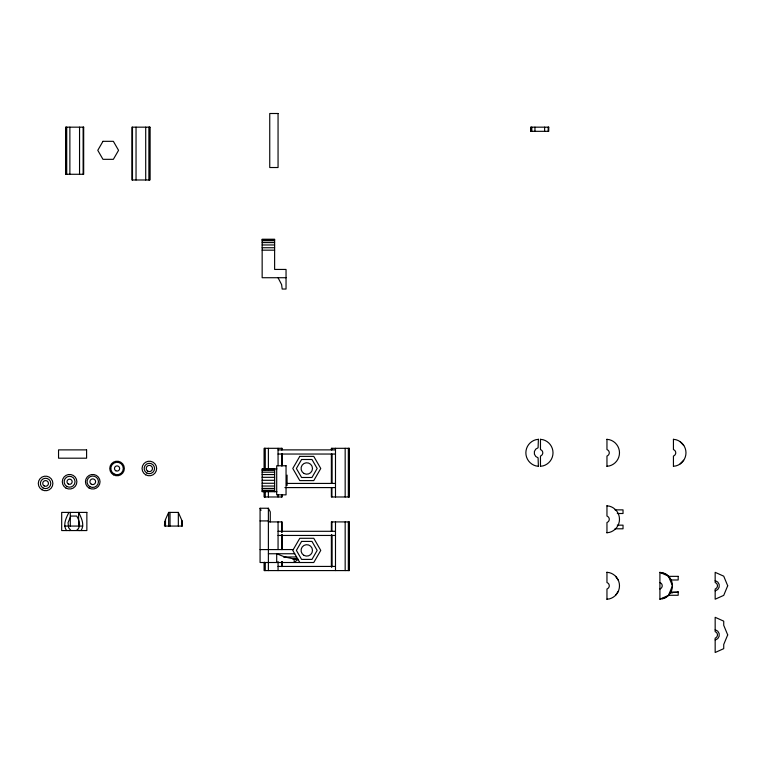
<?xml version="1.0" encoding="UTF-8"?>
<svg xmlns="http://www.w3.org/2000/svg" width="766" height="766" viewBox="0 0 766 766"><rect width="100%" height="100%" fill="white"/><g stroke="black" fill="none" stroke-linecap="round" stroke-linejoin="round"><path stroke-width="1.15" d="M164.46 524.346L165.494 519.492L168.654 512.406L178.334 512.406L181.896 520.497L182.452 526.07L164.46 526.07L164.747 521.713M615.586 595.278L618.057 591.649M668.479 595.373L672.452 585.77L668.479 576.176L665.664 574.012L659.909 572.336L659.909 599.213L665.664 597.528L668.479 595.373L659.909 599.213M678.188 591.649L678.188 595.278L668.546 595.278L671.006 591.649M68.93 512.406C66.182 517.797 62.582 524.796 66.537 530.56M81.072 530.56C84.825 524.71 81.416 517.826 78.601 512.406L78.601 526.07M683.665 460.232L680.093 463.87M294.173 558.998L297.974 559.391L294.173 562.512L294.173 558.998L284.77 556.978L276.698 553.751L276.698 562.512M659.909 588.968L660.56 588.7A3.38 3.38 0 0 0 660.56 582.849L659.909 582.581M538.393 439.368L535.922 439.694A13.577 13.577 0 0 0 535.922 465.92L538.393 466.245M540.47 466.245L542.95 465.92A13.577 13.577 0 0 0 542.95 439.694L540.47 439.368M606.959 466.245L609.43 465.92A13.577 13.577 0 0 0 609.43 439.694L606.959 439.368M673.438 466.245L675.918 465.92A13.577 13.577 0 0 0 675.918 439.694L673.438 439.368M606.959 532.724L609.43 532.399A13.577 13.577 0 0 0 609.43 506.173L606.959 505.847M606.959 599.213L609.43 598.888A13.577 13.577 0 0 0 609.43 572.662L606.959 572.336M715.166 590.825L715.473 590.787A5.19 5.19 0 0 0 715.473 580.752L715.166 580.714M715.166 639.955L715.473 639.916A5.19 5.19 0 0 0 715.473 629.882L715.166 629.843M670.633 592.558L678.188 592.175L670.786 592.175M262.154 239.624L274.621 239.624M262.154 240.763L274.621 240.763M262.154 242.592L274.621 242.592M262.154 244.967L274.621 244.967M262.154 247.734L274.621 247.734M262.154 250.166L274.621 250.166M286.044 277.723L262.154 277.723L262.154 239.231L274.621 239.231L274.621 269.44L286.044 269.44L286.044 289.041L282.175 289.041L281.62 284.617L278.058 277.723M278.058 449.881L335.489 449.881M278.058 454.037L335.489 454.037M276.909 468.888L262.154 468.888L262.154 491.705L276.899 491.705M262.154 469.213L274.621 469.213M262.154 470.353L274.621 470.353M262.154 472.182L274.621 472.182M262.154 474.556L274.621 474.556M262.154 477.323L274.621 477.323M262.154 480.301L274.621 480.301M262.154 483.269L274.621 483.269M286.436 483.432L335.489 483.432M262.154 486.037L274.621 486.037M284.885 487.588L335.489 487.588M262.154 488.421L274.621 488.421M262.154 490.24L274.621 490.24M262.154 491.389L274.621 491.389M299.784 562.512L292.784 550.4L299.784 538.287L313.773 538.287L320.762 550.4L313.763 562.512L260.076 562.512L260.076 508.251L268.387 508.251L270.274 511.908L270.274 521.914M614.993 509.869L623.026 509.869L623.026 513.507L617.291 513.507M260.076 520.918L268.387 520.918M268.387 521.914L282.175 521.914L282.175 532.274M617.291 525.16L623.026 525.16L623.026 528.799L614.993 528.799M64.737 526.07L82.728 526.07M278.058 531.298L335.489 531.298M278.058 535.453L335.489 535.453M260.076 549.595L293.273 549.557M268.387 553.751L294.728 553.751M283.487 556.978L296.586 556.978M293.052 558.998L297.754 558.998M293.244 559.391L297.974 559.391M278.058 566.428L335.489 566.428M670.461 592.788L672.663 592.788M659.909 572.336L668.479 576.176M680.208 441.829L683.732 445.467M615.653 576.358L618.095 579.986M260.076 508.251L261.053 510.319M69.199 530.56L70.683 530.225L68.605 527.678L68.059 522.632L70.817 516.064L76.705 516.064C79.262 520.095 81.569 526.817 76.782 530.225L79.52 530.56M673.438 439.224L673.438 449.613L674.09 449.881A3.38 3.38 0 0 1 674.09 455.732L673.438 456L673.438 466.379M606.959 439.224L606.959 449.613L607.61 449.881A3.38 3.38 0 0 1 607.61 455.732L606.959 456L606.959 466.379M606.959 505.713L606.959 516.092L607.61 516.361A3.38 3.38 0 0 1 607.61 522.211L606.959 522.479L606.959 532.868M606.959 572.192L606.959 582.581L607.61 582.849A3.38 3.38 0 0 1 607.61 588.7L606.959 588.968L606.959 599.347M548.178 127.166L548.188 131.321M544.626 127.166L544.626 131.321M540.47 439.224L540.47 449.613L541.122 449.881A3.38 3.38 0 0 1 541.122 455.732L540.47 456L540.47 466.379M538.393 439.224L538.086 447.784A5.19 5.19 0 0 0 538.086 457.819L538.393 466.379M534.955 127.166L534.955 131.321M531.795 127.166L531.795 131.321M531.039 127.166L531.039 131.321M349.085 448.311L349.085 496.981M349.085 521.914L349.085 570.584M348.329 448.311L348.329 496.981M348.329 521.914L348.329 570.584M345.169 448.311L345.169 496.981M345.169 521.914L345.169 570.584M335.489 448.311L335.489 496.981M335.489 521.914L335.489 570.584M331.927 448.311L331.937 449.881M331.927 454.037L331.927 483.432M331.937 487.588L331.927 496.981M331.927 521.914L331.927 531.403M331.927 534.965L331.927 567.022M331.601 454.037L331.601 483.432M331.601 534.831L331.601 566.649M331.372 449.881L331.372 448.311L349.363 448.311L349.363 496.981L331.372 496.981L331.372 487.588M331.372 454.037L331.372 483.432M331.372 531.403L331.372 521.914L349.363 521.914L349.363 570.584L264.184 570.584L264.184 562.378M331.372 534.965L331.372 567.022M287.078 475.102L287.078 485.491M282.175 449.881L282.175 448.311L264.184 448.311L264.184 469.673M282.175 454.037L282.175 465.795M282.175 494.635L282.175 496.981L264.184 496.981L264.184 491.044M282.175 534.582L282.175 549.557M282.175 561.583L282.175 566.084M281.945 454.037L281.945 465.795M281.945 534.725L281.945 549.557M281.945 561.947L281.945 566.649M281.62 448.311L281.61 449.881M281.62 454.037L281.62 465.795M281.62 494.635L281.61 496.981M281.61 521.914L281.62 532.274M281.62 534.582L281.62 549.557M281.62 561.583L281.62 566.084M278.058 448.311L278.058 465.795M278.058 494.635L278.058 496.981M278.058 521.914L278.058 549.557M278.058 561.583L278.058 570.584M274.621 468.888L274.621 491.705M268.387 448.311L268.387 469.673M268.387 491.044L268.387 496.981M268.387 508.251L268.387 570.584M265.218 448.311L265.218 469.673M265.218 491.044L265.218 496.981M265.218 562.512L265.218 570.584M264.471 448.311L264.471 469.673M264.471 491.044L264.471 496.981M264.471 562.273L264.471 570.584M181.896 520.497L181.896 526.07M178.334 512.406L178.334 526.07M170.023 512.406L170.023 526.07M168.654 512.406L168.654 526.07M165.494 519.492L165.494 526.07M149.629 127.166L149.629 179.991M148.882 127.166L148.882 179.991M145.712 127.166L145.712 179.991M136.042 127.166L136.042 179.991M132.48 127.166L132.48 179.991M83.121 127.166L83.121 174.275M79.549 127.166L79.549 174.275M70.29 512.406L70.29 526.07M69.878 127.166L69.878 174.275M66.719 127.166L66.719 174.275M65.962 127.166L65.962 174.275M662.389 572.662A13.577 13.577 0 0 1 662.389 598.888M727.7 585.77L723.726 595.373L715.166 599.213L715.166 588.968L715.808 588.7A3.38 3.38 0 0 0 715.808 582.849L715.166 582.581L715.166 572.336L723.726 576.176L727.7 585.77M727.7 634.899L723.726 644.503L723.726 648.658L715.166 652.498L715.166 638.097L715.808 637.829A3.38 3.38 0 0 0 715.808 631.979L715.166 631.711L715.166 617.31L723.726 621.149L723.726 625.305L727.7 634.899M102.97 141.327L97.78 150.328L102.97 159.328L113.358 159.328L118.558 150.328L113.358 141.327L102.97 141.327M299.784 456.373L292.784 468.486L299.784 480.598L313.773 480.598L320.762 468.486L313.763 456.373L299.784 456.373M301.584 459.495L296.385 468.486L301.584 477.486L311.973 477.486L317.162 468.486L311.973 459.495L301.584 459.495M301.584 541.409L296.385 550.4L301.584 559.4L311.973 559.4L317.162 550.4L311.973 541.409L301.584 541.409M278.058 113.502L269.747 113.502L269.747 167.524L278.058 167.524L278.058 113.502M83.676 127.166L65.684 127.166L65.684 174.275L83.676 174.275L83.676 127.166M149.916 127.166L131.924 127.166L131.924 179.991L149.916 179.991L149.916 127.166M548.743 127.166L530.752 127.166L530.752 131.321L548.743 131.321L548.743 127.166M86.596 449.881L58.542 449.881L58.542 458.192L86.596 458.192L86.596 449.881M286.044 465.757L276.698 465.757L276.698 494.846L286.044 494.846L286.044 465.757M86.855 512.406L61.682 512.406L61.682 530.56L86.855 530.56L86.855 512.406M678.188 576.358L668.613 576.358L671.045 579.986L678.188 579.986L678.188 576.358M44.16 485.912A2.853 2.853 0 0 0 48.44 483.442A2.853 2.853 0 0 0 44.16 480.962A2.853 2.853 0 0 0 44.16 485.912M42.992 487.932A5.19 5.19 0 0 0 50.786 483.442A5.19 5.19 0 0 0 42.992 478.942A5.19 5.19 0 0 0 42.992 487.932M41.948 489.752A7.287 7.287 0 0 0 52.883 483.442A7.287 7.287 0 0 0 41.948 477.122A7.287 7.287 0 0 0 41.948 489.752M66.862 486.467A5.458 5.458 0 0 0 75.039 481.737A5.458 5.458 0 0 0 66.862 477.017A5.458 5.458 0 0 0 66.862 486.467M68.289 483.988A2.595 2.595 0 0 0 72.176 481.737A2.595 2.595 0 0 0 68.289 479.497A2.595 2.595 0 0 0 68.289 483.988M65.943 488.057A7.287 7.287 0 0 0 76.878 481.737A7.287 7.287 0 0 0 65.943 475.427A7.287 7.287 0 0 0 65.943 488.057M89.105 488.057A7.287 7.287 0 0 0 100.04 481.737A7.287 7.287 0 0 0 89.105 475.427A7.287 7.287 0 0 0 89.105 488.057M89.89 486.688A5.716 5.716 0 0 0 98.469 481.737A5.716 5.716 0 0 0 89.89 476.787A5.716 5.716 0 0 0 89.89 486.688M91.317 484.208A2.853 2.853 0 0 0 95.606 481.737A2.853 2.853 0 0 0 91.317 479.267A2.853 2.853 0 0 0 91.317 484.208M115.771 470.736A2.595 2.595 0 0 0 119.659 468.486A2.595 2.595 0 0 0 115.771 466.245A2.595 2.595 0 0 0 115.771 470.736M113.416 474.805A7.287 7.287 0 0 0 124.351 468.486A7.287 7.287 0 0 0 113.416 462.176A7.287 7.287 0 0 0 113.416 474.805M113.942 473.895A6.243 6.243 0 0 0 123.307 468.486A6.243 6.243 0 0 0 113.942 463.085A6.243 6.243 0 0 0 113.942 473.895M147.8 471.186A3.112 3.112 0 0 0 152.472 468.486A3.112 3.112 0 0 0 147.8 465.785A3.112 3.112 0 0 0 147.8 471.186M145.712 474.805A7.287 7.287 0 0 0 156.647 468.486A7.287 7.287 0 0 0 145.712 462.176A7.287 7.287 0 0 0 145.712 474.805M146.756 472.986A5.19 5.19 0 0 0 154.55 468.486A5.19 5.19 0 0 0 146.756 463.985A5.19 5.19 0 0 0 146.756 472.986M303.92 473.436A5.716 5.716 0 0 0 312.49 468.486A5.716 5.716 0 0 0 303.92 463.535A5.716 5.716 0 0 0 303.92 473.436M303.92 555.35A5.716 5.716 0 0 0 312.49 550.4A5.716 5.716 0 0 0 303.92 545.449A5.716 5.716 0 0 0 303.92 555.35"/></g></svg>
